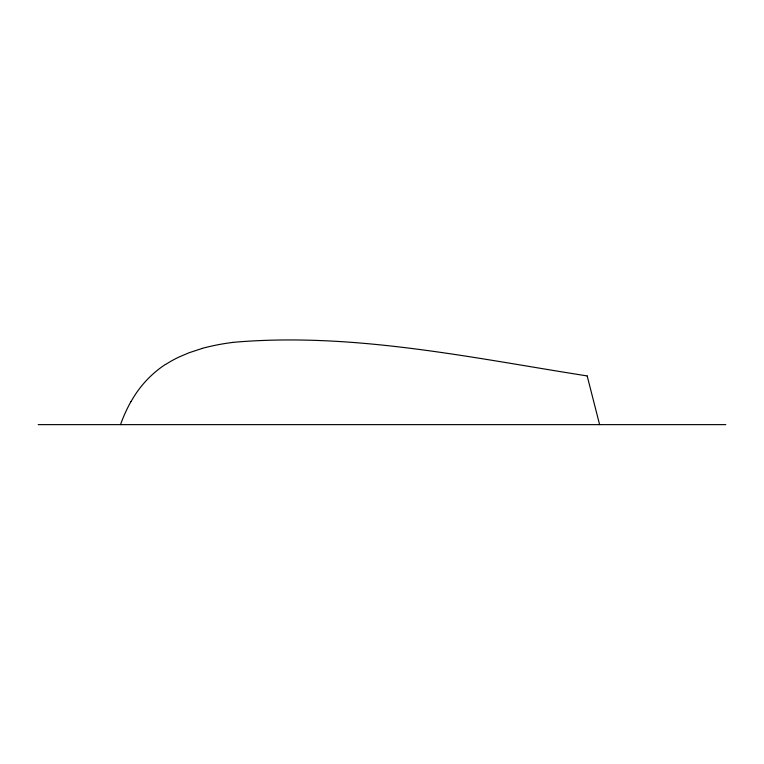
<?xml version="1.0" encoding="UTF-8"?>
<svg xmlns="http://www.w3.org/2000/svg" width="764" height="764" viewBox="0 0 764 764"><rect width="100%" height="100%" fill="white"/><g stroke="black" fill="none" stroke-linecap="round" stroke-linejoin="round"><path stroke-width="1.15" d="M130.93 401.73L133.089 398.073A105.89 105.89 0 0 1 165.463 364.39M165.54 364.514L169.703 361.945A120.196 120.196 0 0 1 179.464 356.817L189.224 352.701L201.706 348.604M232.59 342.387C351.65 331.891 470.08 357.562 587.172 375.926M38.2 424.631L725.8 424.631M587.201 376.022L599.606 424.631M120.521 424.65A150.136 150.136 0 0 1 130.883 401.702M201.686 348.518A222.228 222.228 0 0 1 232.6 342.453"/></g></svg>
